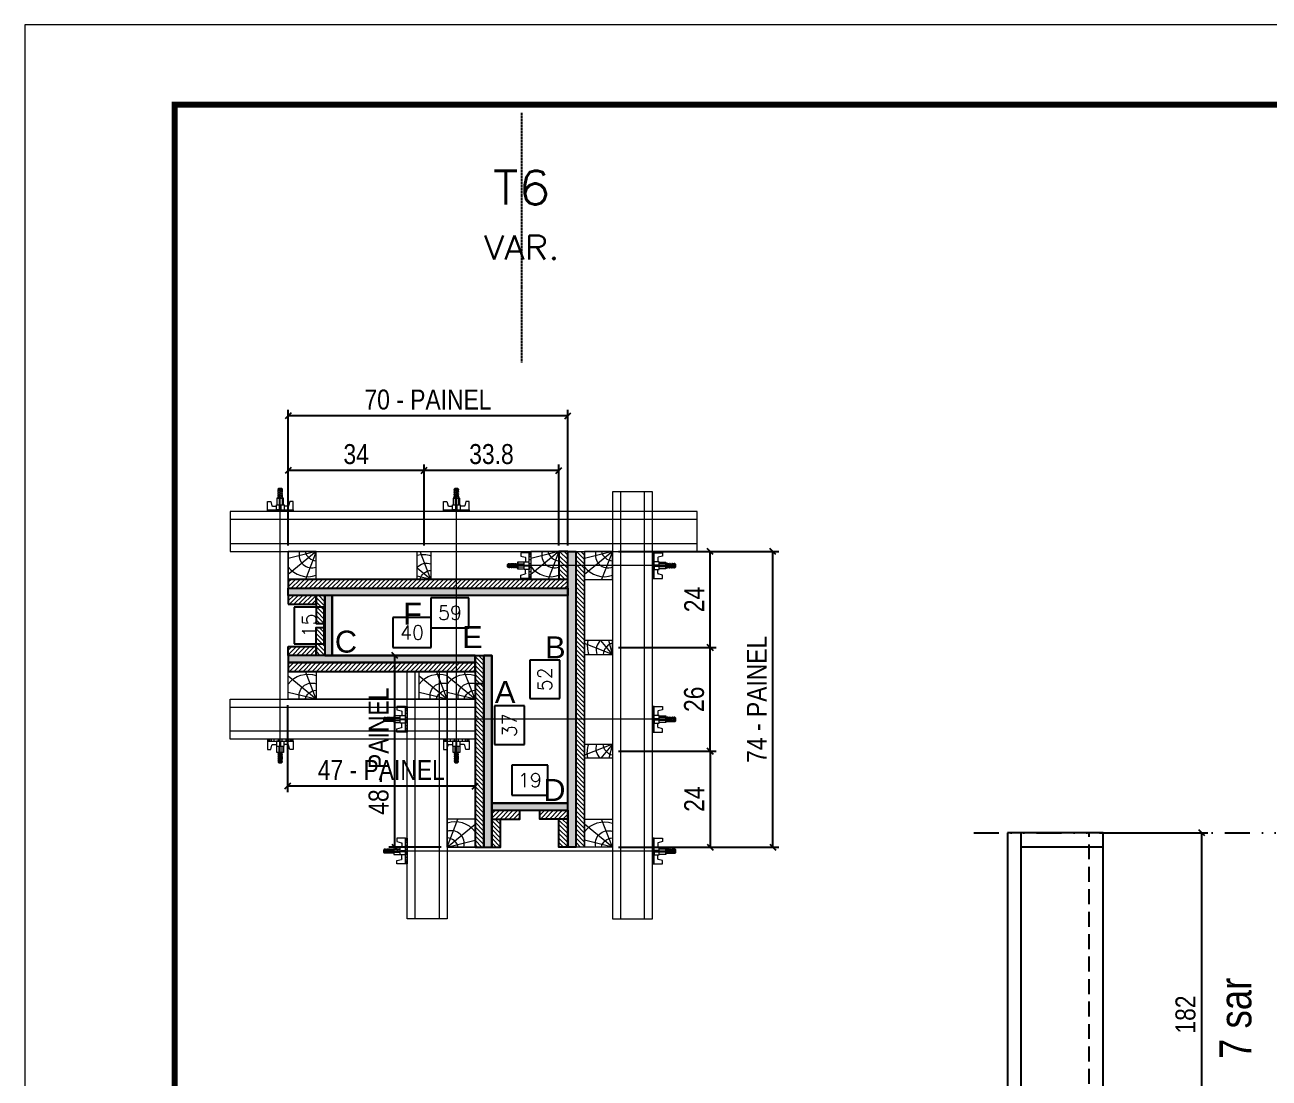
# Model space of a CAD drawing. Extents: x 14400 to 27878, y -21631 to 6985.
# Drawn here: x 14413 to 15037, y -8474 to -7947 of the extents above; entities that cross this region are included whole.
import ezdxf
from ezdxf.enums import TextEntityAlignment as Align

# ---------------------------------------------------------------- set-up
doc = ezdxf.new("R2010")
doc.units = 0
for name, pattern in [('DASHED', [0.75, 0.5, -0.25]), ('DIVIDE2', [0.625, 0.25, -0.125, 0, -0.125, 0, -0.125]), ('HIDDEN', [0.375, 0.25, -0.125])]:
    doc.linetypes.add(name, pattern=pattern)
for name, color, linetype in [('CHAPA', 1, 'Continuous'), ('COTA', 241, 'Continuous'), ('MEIO_PONT', 93, 'Continuous'), ('NOMENCLATURA', 7, 'Continuous'), ('Nível', 160, 'Continuous'), ('Painéis', 200, 'Continuous'), ('SARR_2.2x7', 40, 'Continuous'), ('SARRAFO', 251, 'Continuous'), ('Sarrafo de Pressão', 42, 'HIDDEN'), ('Texto de Titulo', 7, 'Continuous'), ('Texto Qtd Sarr', 242, 'Continuous'), ('TEXTO_GERAL', 7, 'Continuous')]:
    doc.layers.add(name, color=color, linetype=linetype)
for name, color, linetype, lineweight in [('Folhas', 255, 'Continuous', 9), ('Hachura', 251, 'Continuous', 9), ('Madeira', 126, 'Continuous', 18), ('Perfil Metálico', 224, 'Continuous', 18), ('SARRAFO DE PRESSAO', 251, 'DASHED', 9), ('Texto Seção', 7, 'Continuous', 15)]:
    doc.layers.add(name, color=color, linetype=linetype, lineweight=lineweight)
doc.styles.add('ARIAL', font='arial.ttf')
doc.styles.add('ARIAL_NARROW', font='ARIALN.TTF', dxfattribs={"height": 0.2})
doc.styles.add('COTA TECNICA', font='techl___.ttf', dxfattribs={"height": 10})
doc.styles.add('COTA TECNICA 2X', font='techl___.ttf', dxfattribs={"height": 10})
doc.styles.add('ROMANS', font='romans.shx')
doc.dimstyles.new('PAINEL', dxfattribs={"dimtxt": 10, "dimasz": 3, "dimexe": 3, "dimexo": 3, "dimgap": 3, "dimtad": 1, "dimdec": 1, "dimzin": 12, "dimdsep": 46, "dimtxsty": 'COTA TECNICA', "dimblk1": 'OBLIQUE', "dimblk2": 'OBLIQUE', "dimsah": 1, "dimcen": 0.9, "dimclrd": 4, "dimclre": 4, "dimclrt": 240, "dimadec": 1, "dimazin": 3, "dimtfac": 1, "dimtdec": 1, "dimtmove": 0, "dimatfit": 3, "dimfxl": 1, "dimtolj": 1, "dimtzin": 12, "dimarcsym": 0})
doc.dimstyles.new('SECAO PILAR', dxfattribs={"dimtxt": 10, "dimasz": 3, "dimexe": 3, "dimexo": 3, "dimgap": 3, "dimtad": 1, "dimdec": 1, "dimlfac": 0.5, "dimzin": 12, "dimdsep": 46, "dimtxsty": 'COTA TECNICA 2X', "dimblk1": 'OBLIQUE', "dimblk2": 'OBLIQUE', "dimsah": 1, "dimcen": 0.9, "dimclrd": 256, "dimclre": 256, "dimclrt": 256, "dimadec": 1, "dimazin": 3, "dimtfac": 1, "dimtdec": 1, "dimtmove": 0, "dimatfit": 3, "dimfxl": 1, "dimtolj": 1, "dimtzin": 12, "dimarcsym": 0})
doc.dimstyles.new('SECÇÃO 2', dxfattribs={"dimtxt": 7, "dimasz": 6, "dimexe": 0.18, "dimexo": 2, "dimgap": -4, "dimtad": 3, "dimdec": 1, "dimlfac": 0.5, "dimzin": 12, "dimdsep": 46, "dimtxsty": 'ROMANS', "dimblk": 'ARCHTICK', "dimcen": 0.09, "dimse1": 1, "dimse2": 1, "dimsd1": 1, "dimsd2": 1, "dimclrd": 180, "dimclre": 5, "dimclrt": 1, "dimadec": 0, "dimazin": 3, "dimtfac": 1, "dimtdec": 1, "dimtofl": 0, "dimtmove": 0, "dimatfit": 3, "dimldrblk": 'ARCHTICK', "dimfxl": 1, "dimtolj": 1, "dimtzin": 0, "dimarcsym": 0})
pattern_1 = [(135, (-8269.931, 933.3783), (-1.12253202, -1.12253202), [])]
pattern_2 = [(225, (5168.5253, -31100.3817), (1.12253202, -1.12253202), [])]
pattern_3 = [(45, (23885.429, 14572.8346), (-1.12253202, 1.12253202), [])]
pattern_4 = [(315, (37646.8853, -17464.5254), (1.12253202, 1.12253202), [])]
pattern_5 = [(135, (-8261.531, 913.3783), (-1.12253202, -1.12253202), [])]

# ---------------------------------------------------------------- blocks, each defined once
blk = doc.blocks.new('9999999999')
at = {"layer": 'Folhas'}
blk.add_lwpolyline([(98138.98, 34190.21), (99623.98, 34190.21), (99623.98, 35240.21), (98138.98, 35240.21)], close=True, dxfattribs=at)
at = {"layer": 'Folhas', "color": 30, "const_width": 3}
blk.add_lwpolyline([(98213.98, 34230.21), (99583.98, 34230.21), (99583.98, 35200.21), (98213.98, 35200.21)], close=True, dxfattribs=at)
blk = doc.blocks.new('titulo1')
at = {"layer": 'Defpoints', "color": 252, "linetype": 'HIDDEN', "ltscale": 2}
blk.add_line((0, 0), (0, 125), dxfattribs=at)
at = {"layer": 'Defpoints', "style": 'ROMANS', "oblique": 15}
blk.add_attdef('FOLHA', text='', height=10, dxfattribs=at).set_placement((0, 15.58), align=Align.MIDDLE_CENTER)
at = {"layer": 'Texto Qtd Sarr', "color": 3, "style": 'ROMANS', "oblique": 15}
for tag, height, p in [('TITULO', 17, (0, 71.45)), ('SEÇÃO', 12, (0, 41.55))]:
    blk.add_attdef(tag, text='', height=height, dxfattribs=at).set_placement(p, align=Align.MIDDLE_CENTER)
blk = doc.blocks.new('_Oblique')
at = {"color": 0, "linetype": 'ByBlock', "lineweight": -2}
blk.add_line((-0.5, -0.5), (0.5, 0.5), dxfattribs=at)
blk = doc.blocks.new('*D2513')
at = {"layer": 'COTA', "color": 4, "lineweight": -2, "transparency": 16777216}
for p, q in [((14956.65, -8351.47), (15006.01, -8351.47)), ((15003.01, -8533.47), (15003.01, -8351.47)), ((14956.65, -8533.47), (15006.01, -8533.47))]:
    blk.add_line(p, q, dxfattribs=at)
at = {"layer": 'Defpoints', "color": 0, "transparency": 16777216}
for p in [(14953.65, -8351.47), (15003.01, -8351.47), (14953.65, -8533.47)]:
    blk.add_point(p, dxfattribs=at)
at = {"layer": 'COTA', "color": 4, "lineweight": -2, "transparency": 16777216, "xscale": 3, "yscale": 3, "zscale": 3}
for p, rotation in [((15003.01, -8351.47), 90), ((15003.01, -8533.47), 270)]:
    blk.add_blockref('_Oblique', p, dxfattribs=dict(at, rotation=rotation))
at = {"layer": 'COTA', "color": 240, "transparency": 16777216, "insert": (14994.92, -8442.47), "char_height": 10, "attachment_point": 5, "rotation": 90, "style": 'COTA TECNICA'}
blk.add_mtext('\\A1;182', dxfattribs=at)
blk = doc.blocks.new('PONTALETE')
at = {"layer": 'Madeira'}
for q in [(2.71, 7), (7, 5.76), (7, 1.74)]:
    blk.add_line((0, 0), q, dxfattribs=at)
blk.add_lwpolyline([(0, 0), (7, 0), (7, 7), (0, 7)], close=True, dxfattribs=at)
for centre, radius, start, end in [((2.04, 0.06), 6.23, 37.2818, 109.0913), ((1.09, 0.9), 3.19, 343.603, 109.9847), ((-0.21, -0.78), 3.09, 14.6322, 86.0383)]:
    blk.add_arc(centre, radius, start, end, dxfattribs=at)
blk = doc.blocks.new('*D3034')
at = {"layer": 'COTA', "color": 180, "lineweight": -2, "transparency": 16777216}
for p, q in [((14681.41, -8264.91), (14666.41, -8264.91)), ((14666.41, -8264.91), (14666.41, -8284.24)), ((14681.41, -8284.24), (14681.41, -8264.91)), ((14666.41, -8284.24), (14681.41, -8284.24))]:
    blk.add_line(p, q, dxfattribs=at)
at = {"layer": 'Defpoints', "color": 0, "transparency": 16777216}
for p in [(14685.41, -8232.57), (14685.41, -8232.57), (14685.41, -8336.57)]:
    blk.add_point(p, dxfattribs=at)
at = {"layer": 'COTA', "color": 1, "transparency": 16777216, "insert": (14673.91, -8274.57), "char_height": 7, "attachment_point": 5, "rotation": 90, "style": 'ROMANS'}
blk.add_mtext('\\A1;52', dxfattribs=at)
blk = doc.blocks.new('_ArchTick')
at = {"color": 0, "linetype": 'ByBlock', "const_width": 0.15}
blk.add_lwpolyline([(-0.5, -0.5), (0.5, 0.5)], dxfattribs=at)
blk = doc.blocks.new('*D3035')
at = {"layer": 'COTA', "color": 180, "lineweight": -2, "transparency": 16777216}
for p, q in [((14635.91, -8233.7), (14616.91, -8233.7)), ((14616.91, -8233.7), (14616.91, -8248.7)), ((14635.91, -8248.7), (14635.91, -8233.7)), ((14616.91, -8248.7), (14635.91, -8248.7))]:
    blk.add_line(p, q, dxfattribs=at)
at = {"layer": 'Defpoints', "color": 0, "transparency": 16777216}
for p in [(14567.41, -8232.57), (14685.41, -8232.57), (14567.41, -8252.7)]:
    blk.add_point(p, dxfattribs=at)
at = {"layer": 'COTA', "color": 1, "transparency": 16777216, "insert": (14626.41, -8241.2), "char_height": 7, "attachment_point": 5, "style": 'ROMANS'}
blk.add_mtext('\\A1;59', dxfattribs=at)
blk = doc.blocks.new('*D3036')
at = {"layer": 'COTA', "color": 180, "lineweight": -2, "transparency": 16777216}
for p, q in [((14617.08, -8243.57), (14597.74, -8243.57)), ((14597.74, -8243.57), (14597.74, -8258.57)), ((14617.08, -8258.57), (14617.08, -8243.57)), ((14597.74, -8258.57), (14617.08, -8258.57))]:
    blk.add_line(p, q, dxfattribs=at)
at = {"layer": 'Defpoints', "color": 0, "transparency": 16777216}
for p in [(14567.41, -8262.57), (14567.41, -8262.57), (14647.41, -8262.57)]:
    blk.add_point(p, dxfattribs=at)
at = {"layer": 'COTA', "color": 1, "transparency": 16777216, "insert": (14607.41, -8251.07), "char_height": 7, "attachment_point": 5, "style": 'ROMANS'}
blk.add_mtext('\\A1;40', dxfattribs=at)
blk = doc.blocks.new('*D3037')
at = {"layer": 'COTA', "color": 180, "lineweight": -2, "transparency": 16777216}
for p, q in [((14563.41, -8238.41), (14548.41, -8238.41)), ((14548.41, -8238.41), (14548.41, -8256.74)), ((14563.41, -8256.74), (14563.41, -8238.41)), ((14548.41, -8256.74), (14563.41, -8256.74))]:
    blk.add_line(p, q, dxfattribs=at)
at = {"layer": 'Defpoints', "color": 0, "transparency": 16777216}
for p in [(14567.41, -8232.57), (14567.41, -8262.57), (14567.41, -8262.57)]:
    blk.add_point(p, dxfattribs=at)
at = {"layer": 'COTA', "color": 1, "transparency": 16777216, "insert": (14555.91, -8247.57), "char_height": 7, "attachment_point": 5, "rotation": 90, "style": 'ROMANS'}
blk.add_mtext('\\A1;15', dxfattribs=at)
blk = doc.blocks.new('*D3038')
at = {"layer": 'COTA', "color": 180, "lineweight": -2, "transparency": 16777216}
for p, q in [((14675.41, -8317.57), (14657.41, -8317.57)), ((14657.41, -8317.57), (14657.41, -8332.57)), ((14675.41, -8332.57), (14675.41, -8317.57)), ((14657.41, -8332.57), (14675.41, -8332.57))]:
    blk.add_line(p, q, dxfattribs=at)
at = {"layer": 'Defpoints', "color": 0, "transparency": 16777216}
for p in [(14647.41, -8336.57), (14685.41, -8336.57), (14685.41, -8336.57)]:
    blk.add_point(p, dxfattribs=at)
at = {"layer": 'COTA', "color": 1, "transparency": 16777216, "insert": (14666.41, -8325.07), "char_height": 7, "attachment_point": 5, "style": 'ROMANS'}
blk.add_mtext('\\A1;19', dxfattribs=at)
blk = doc.blocks.new('C')
at = {"layer": 'Hachura', "color": 0}
for p, q in [((0, 3.22), (0, -3.22)), ((0.45, 3.22), (0, 3.22)), ((0.46, 3.16), (0, 3.16)), ((0.45, -3.23), (0.45, 3.22)), ((0.45, 3.22), (2.58, 3.22)), ((2.58, 3.22), (2.58, 2.39)), ((0.46, 3.05), (0, 3.05)), ((0.46, 2.88), (0, 2.88)), ((0, 2.75), (0, -1.16)), ((0.46, 2.65), (0, 2.65)), ((0.46, 2.23), (0, 2.23)), ((0.46, 1.51), (0, 1.51)), ((0.39, 0.49), (0.17, 0.49)), ((1.74, 0.97), (0.45, 0.97)), ((1.45, 0.1), (0.45, 0.1)), ((1.35, 1.94), (1.35, 0.96)), ((2.58, 2.39), (1.47, 2.09)), ((1.74, -0.97), (1.74, 0.97)), ((1.74, 0.97), (1.74, 0.84)), ((1.74, 0.97), (1.74, 0.84)), ((1.74, 0.84), (3.35, 0.84)), ((3.35, 0.45), (1.74, 0.45)), ((3.32, 0.84), (3.32, -0.84)), ((3.35, 0.84), (3.35, -0.84)), ((3.68, 0.45), (3.35, 0.45)), ((3.84, -0.52), (3.35, 0.45)), ((3.35, 0.06), (3.67, -0.57)), ((3.68, 0.45), (4.16, -0.52)), ((3.72, 0.5), (4.25, -0.57)), ((4.37, -0.55), (3.83, 0.53)), ((4.15, 0.45), (3.93, 0.45)), ((4.42, -0.52), (3.93, 0.45)), ((4.15, 0.45), (4.26, 0.45)), ((4.26, 0.45), (4.74, -0.52)), ((4.3, 0.5), (4.83, -0.57)), ((4.95, -0.55), (4.41, 0.53)), ((4.51, 0.45), (4.84, 0.45)), ((5, -0.52), (4.51, 0.45)), ((4.84, 0.45), (5.32, -0.52)), ((4.88, 0.5), (5.41, -0.57)), ((5.53, -0.55), (4.99, 0.53)), ((5.58, -0.52), (5.09, 0.45)), ((5.42, 0.45), (5.09, 0.45)), ((5.58, -0.52), (5.09, 0.45)), ((5.42, 0.45), (5.74, -0.19)), ((5.46, 0.5), (5.74, -0.07)), ((5.74, 0.19), (5.57, 0.53)), ((5.74, 0.32), (5.68, 0.45)), ((5.68, 0.45), (5.74, 0.45)), ((5.74, 0.45), (5.9, 0.29)), ((5.74, 0.45), (5.74, -0.52)), ((5.9, -0.36), (5.9, 0.29)), ((0.45, 0), (0, 0)), ((0.46, -1.52), (0, -1.52)), ((0.46, -2.23), (0, -2.23)), ((0.46, -2.65), (0, -2.65)), ((0.46, -2.88), (0, -2.88)), ((0.46, -3.05), (0, -3.05)), ((0.08, -0.48), (0.29, -0.48)), ((0.29, -0.48), (0.4, -0.48)), ((0.45, 0), (0.45, -0.97)), ((0.45, -0.16), (1.45, -0.16)), ((0.45, -0.65), (0.45, -0.32)), ((0.45, -3.23), (0.45, -0.65)), ((0.45, -0.97), (1.74, -0.97)), ((1.35, -1.94), (1.35, -0.97)), ((2.58, -2.39), (1.47, -2.1)), ((3.35, -0.32), (1.74, -0.32)), ((3.35, -0.84), (1.74, -0.84)), ((2.58, -3.23), (2.58, -2.39)), ((3.35, -0.07), (3.58, -0.52)), ((3.35, -0.52), (3.58, -0.52)), ((3.84, -0.52), (4.16, -0.52)), ((4.42, -0.52), (4.74, -0.52)), ((4.63, -0.52), (4.74, -0.52)), ((5, -0.52), (5.32, -0.52)), ((5.58, -0.52), (5.74, -0.52)), ((5.74, -0.52), (5.9, -0.36)), ((5.74, -0.52), (5.74, -0.52)), ((0.46, -3.16), (0, -3.16)), ((0, -3.22), (2.57, -3.22))]:
    blk.add_line(p, q, dxfattribs=at)
for centre, radius, start, end in [((1.52, 1.94), 0.161, 104.7436, 180), ((1.44, -0.03), 0.129, 272.695, 87.305), ((3.81, 0.39), 0.143, 25.5688, 154.4312), ((4.39, 0.39), 0.143, 25.5688, 154.4312), ((4.97, 0.39), 0.143, 25.5688, 154.4312), ((5.55, 0.39), 0.143, 25.5688, 154.4312), ((0.17, -0.37), 0.174, 221.744, 317.8592), ((1.52, -1.94), 0.161, 180, 255.2564), ((3.71, -0.4), 0.174, 222.1408, 318.256), ((4.29, -0.4), 0.174, 222.1408, 318.256), ((4.87, -0.4), 0.174, 222.1408, 318.256), ((5.45, -0.4), 0.174, 222.1408, 318.256), ((5.61, -0.4), 0.174, 317.8592, 318.256)]:
    blk.add_arc(centre, radius, start, end, dxfattribs=at)
blk = doc.blocks.new('*D3039')
at = {"layer": 'COTA', "lineweight": -2, "transparency": 16777216}
for p, q in [((14710.81, -8210.57), (14791.21, -8210.57)), ((14788.21, -8358.57), (14788.21, -8210.57)), ((14710.81, -8358.57), (14791.21, -8358.57))]:
    blk.add_line(p, q, dxfattribs=at)
at = {"layer": 'Defpoints', "color": 0, "transparency": 16777216}
for p in [(14707.81, -8210.57), (14788.21, -8210.57), (14707.81, -8358.57)]:
    blk.add_point(p, dxfattribs=at)
at = {"layer": 'COTA', "lineweight": -2, "transparency": 16777216, "xscale": 3, "yscale": 3, "zscale": 3}
for p, rotation in [((14788.21, -8210.57), 90), ((14788.21, -8358.57), 270)]:
    blk.add_blockref('_Oblique', p, dxfattribs=dict(at, rotation=rotation))
at = {"layer": 'COTA', "transparency": 16777216, "insert": (14780.14, -8284.57), "char_height": 10, "attachment_point": 5, "rotation": 90, "style": 'COTA TECNICA 2X'}
blk.add_mtext('\\A1;74 - PAINEL', dxfattribs=at)
blk = doc.blocks.new('*D3040')
at = {"layer": 'COTA', "lineweight": -2, "transparency": 16777216}
for p, q in [((14545.41, -8207.57), (14545.41, -8139.59)), ((14685.41, -8207.57), (14685.41, -8139.59)), ((14685.41, -8142.59), (14545.41, -8142.59))]:
    blk.add_line(p, q, dxfattribs=at)
at = {"layer": 'Defpoints', "color": 0, "transparency": 16777216}
for p in [(14545.41, -8142.59), (14545.41, -8210.57), (14685.41, -8210.57)]:
    blk.add_point(p, dxfattribs=at)
at = {"layer": 'COTA', "lineweight": -2, "transparency": 16777216, "xscale": 3, "yscale": 3, "zscale": 3, "rotation": 180}
blk.add_blockref('_Oblique', (14545.41, -8142.59), dxfattribs=at)
at = {"layer": 'COTA', "lineweight": -2, "transparency": 16777216, "xscale": 3, "yscale": 3, "zscale": 3}
blk.add_blockref('_Oblique', (14685.41, -8142.59), dxfattribs=at)
at = {"layer": 'COTA', "transparency": 16777216, "insert": (14615.41, -8134.49), "char_height": 10, "attachment_point": 5, "style": 'COTA TECNICA 2X'}
blk.add_mtext('\\A1;70 - PAINEL', dxfattribs=at)
blk = doc.blocks.new('*D3041')
at = {"layer": 'COTA', "lineweight": -2, "transparency": 16777216}
for p, q in [((14604.41, -8262.57), (14595.79, -8262.57)), ((14598.79, -8358.57), (14598.79, -8262.57)), ((14622.01, -8358.57), (14595.79, -8358.57))]:
    blk.add_line(p, q, dxfattribs=at)
at = {"layer": 'Defpoints', "color": 0, "transparency": 16777216}
for p in [(14598.79, -8262.57), (14607.41, -8262.57), (14625.01, -8358.57)]:
    blk.add_point(p, dxfattribs=at)
at = {"layer": 'COTA', "lineweight": -2, "transparency": 16777216, "xscale": 3, "yscale": 3, "zscale": 3}
for p, rotation in [((14598.79, -8262.57), 90), ((14598.79, -8358.57), 270)]:
    blk.add_blockref('_Oblique', p, dxfattribs=dict(at, rotation=rotation))
at = {"layer": 'COTA', "transparency": 16777216, "insert": (14590.7, -8310.57), "char_height": 10, "attachment_point": 5, "rotation": 90, "style": 'COTA TECNICA 2X'}
blk.add_mtext('\\A1;48 - PAINEL', dxfattribs=at)
blk = doc.blocks.new('*D3042')
at = {"layer": 'COTA', "lineweight": -2, "transparency": 16777216}
for p, q in [((14545.01, -8287.57), (14545.01, -8331.03)), ((14639.01, -8307.57), (14639.01, -8331.03)), ((14639.01, -8328.03), (14545.01, -8328.03))]:
    blk.add_line(p, q, dxfattribs=at)
at = {"layer": 'Defpoints', "color": 0, "transparency": 16777216}
for p in [(14545.01, -8284.57), (14639.01, -8304.57), (14545.01, -8328.03)]:
    blk.add_point(p, dxfattribs=at)
at = {"layer": 'COTA', "lineweight": -2, "transparency": 16777216, "xscale": 3, "yscale": 3, "zscale": 3, "rotation": 180}
blk.add_blockref('_Oblique', (14545.01, -8328.03), dxfattribs=at)
at = {"layer": 'COTA', "lineweight": -2, "transparency": 16777216, "xscale": 3, "yscale": 3, "zscale": 3}
blk.add_blockref('_Oblique', (14639.01, -8328.03), dxfattribs=at)
at = {"layer": 'COTA', "transparency": 16777216, "insert": (14592.01, -8319.96), "char_height": 10, "attachment_point": 5, "style": 'COTA TECNICA 2X'}
blk.add_mtext('\\A1;47 - PAINEL', dxfattribs=at)
blk = doc.blocks.new('MEIO PONTALETE')
at = {"layer": 'Madeira'}
for q in [(2.71, 7), (3.5, 2.88), (3.5, 0.87)]:
    blk.add_line((0, 0), q, dxfattribs=at)
blk.add_lwpolyline([(0, 0), (3.5, 0), (3.5, 7), (0, 7)], close=True, dxfattribs=at)
for centre, radius, start, end in [((2.04, 0.06), 6.23, 76.4499, 109.0913), ((1.09, 0.9), 3.19, 40.9063, 109.9847), ((-0.21, -0.78), 3.09, 14.6322, 86.0383)]:
    blk.add_arc(centre, radius, start, end, dxfattribs=at)
blk = doc.blocks.new('*D3043')
at = {"layer": 'COTA', "lineweight": -2, "transparency": 16777216}
for p, q in [((14730.81, -8210.57), (14759.84, -8210.57)), ((14756.84, -8258.57), (14756.84, -8210.57)), ((14710.81, -8258.57), (14759.84, -8258.57))]:
    blk.add_line(p, q, dxfattribs=at)
at = {"layer": 'Defpoints', "color": 0, "transparency": 16777216}
for p in [(14727.81, -8210.57), (14756.84, -8210.57), (14707.81, -8258.57)]:
    blk.add_point(p, dxfattribs=at)
at = {"layer": 'COTA', "lineweight": -2, "transparency": 16777216, "xscale": 3, "yscale": 3, "zscale": 3}
for p, rotation in [((14756.84, -8210.57), 90), ((14756.84, -8258.57), 270)]:
    blk.add_blockref('_Oblique', p, dxfattribs=dict(at, rotation=rotation))
at = {"layer": 'COTA', "transparency": 16777216, "insert": (14748.77, -8234.57), "char_height": 10, "attachment_point": 5, "rotation": 90, "style": 'COTA TECNICA 2X'}
blk.add_mtext('\\A1;24', dxfattribs=at)
blk = doc.blocks.new('*D3044')
at = {"layer": 'COTA', "lineweight": -2, "transparency": 16777216}
for p, q in [((14613.41, -8207.57), (14613.41, -8167.03)), ((14681.01, -8170.03), (14613.41, -8170.03)), ((14681.01, -8207.57), (14681.01, -8167.03))]:
    blk.add_line(p, q, dxfattribs=at)
at = {"layer": 'Defpoints', "color": 0, "transparency": 16777216}
for p in [(14613.41, -8170.03), (14613.41, -8210.57), (14681.01, -8210.57)]:
    blk.add_point(p, dxfattribs=at)
at = {"layer": 'COTA', "lineweight": -2, "transparency": 16777216, "xscale": 3, "yscale": 3, "zscale": 3, "rotation": 180}
blk.add_blockref('_Oblique', (14613.41, -8170.03), dxfattribs=at)
at = {"layer": 'COTA', "lineweight": -2, "transparency": 16777216, "xscale": 3, "yscale": 3, "zscale": 3}
blk.add_blockref('_Oblique', (14681.01, -8170.03), dxfattribs=at)
at = {"layer": 'COTA', "transparency": 16777216, "insert": (14647.21, -8161.79), "char_height": 10, "attachment_point": 5, "style": 'COTA TECNICA 2X'}
blk.add_mtext('\\A1;33.8', dxfattribs=at)
blk = doc.blocks.new('*D3045')
at = {"layer": 'COTA', "lineweight": -2, "transparency": 16777216}
for p, q in [((14545.41, -8207.57), (14545.41, -8167.03)), ((14613.41, -8170.03), (14545.41, -8170.03)), ((14613.41, -8207.57), (14613.41, -8167.03))]:
    blk.add_line(p, q, dxfattribs=at)
at = {"layer": 'Defpoints', "color": 0, "transparency": 16777216}
for p in [(14545.41, -8170.03), (14545.41, -8210.57), (14613.41, -8210.57)]:
    blk.add_point(p, dxfattribs=at)
at = {"layer": 'COTA', "lineweight": -2, "transparency": 16777216, "xscale": 3, "yscale": 3, "zscale": 3, "rotation": 180}
blk.add_blockref('_Oblique', (14545.41, -8170.03), dxfattribs=at)
at = {"layer": 'COTA', "lineweight": -2, "transparency": 16777216, "xscale": 3, "yscale": 3, "zscale": 3}
blk.add_blockref('_Oblique', (14613.41, -8170.03), dxfattribs=at)
at = {"layer": 'COTA', "transparency": 16777216, "insert": (14579.41, -8161.81), "char_height": 10, "attachment_point": 5, "style": 'COTA TECNICA 2X'}
blk.add_mtext('\\A1;34', dxfattribs=at)
blk = doc.blocks.new('*D3046')
at = {"layer": 'COTA', "color": 180, "lineweight": -2, "transparency": 16777216}
for p, q in [((14663.72, -8287.91), (14648.72, -8287.91)), ((14648.72, -8287.91), (14648.72, -8307.24)), ((14663.72, -8307.24), (14663.72, -8287.91)), ((14648.72, -8307.24), (14663.72, -8307.24))]:
    blk.add_line(p, q, dxfattribs=at)
at = {"layer": 'Defpoints', "color": 0, "transparency": 16777216}
for p in [(14647.41, -8262.57), (14667.72, -8262.57), (14647.41, -8336.57)]:
    blk.add_point(p, dxfattribs=at)
at = {"layer": 'COTA', "color": 1, "transparency": 16777216, "insert": (14656.22, -8297.57), "char_height": 7, "attachment_point": 5, "rotation": 90, "style": 'ROMANS'}
blk.add_mtext('\\A1;37', dxfattribs=at)
blk = doc.blocks.new('*D3047')
at = {"layer": 'COTA', "lineweight": -2, "transparency": 16777216}
for p, q in [((14710.81, -8310.57), (14759.84, -8310.57)), ((14756.84, -8310.57), (14756.84, -8358.57)), ((14730.81, -8358.57), (14759.84, -8358.57))]:
    blk.add_line(p, q, dxfattribs=at)
at = {"layer": 'Defpoints', "color": 0, "transparency": 16777216}
for p in [(14707.81, -8310.57), (14727.81, -8358.57), (14756.84, -8358.57)]:
    blk.add_point(p, dxfattribs=at)
at = {"layer": 'COTA', "lineweight": -2, "transparency": 16777216, "xscale": 3, "yscale": 3, "zscale": 3}
for p, rotation in [((14756.84, -8310.57), 90), ((14756.84, -8358.57), 270)]:
    blk.add_blockref('_Oblique', p, dxfattribs=dict(at, rotation=rotation))
at = {"layer": 'COTA', "transparency": 16777216, "insert": (14748.77, -8334.57), "char_height": 10, "attachment_point": 5, "rotation": 90, "style": 'COTA TECNICA 2X'}
blk.add_mtext('\\A1;24', dxfattribs=at)
blk = doc.blocks.new('*D3048')
at = {"layer": 'COTA', "lineweight": -2, "transparency": 16777216}
for p, q in [((14711.83, -8258.57), (14759.84, -8258.57)), ((14756.84, -8310.57), (14756.84, -8258.57)), ((14711.83, -8310.57), (14759.84, -8310.57))]:
    blk.add_line(p, q, dxfattribs=at)
at = {"layer": 'Defpoints', "color": 0, "transparency": 16777216}
for p in [(14708.83, -8258.57), (14756.84, -8258.57), (14708.83, -8310.57)]:
    blk.add_point(p, dxfattribs=at)
at = {"layer": 'COTA', "lineweight": -2, "transparency": 16777216, "xscale": 3, "yscale": 3, "zscale": 3}
for p, rotation in [((14756.84, -8258.57), 90), ((14756.84, -8310.57), 270)]:
    blk.add_blockref('_Oblique', p, dxfattribs=dict(at, rotation=rotation))
at = {"layer": 'COTA', "transparency": 16777216, "insert": (14748.74, -8284.57), "char_height": 10, "attachment_point": 5, "rotation": 90, "style": 'COTA TECNICA 2X'}
blk.add_mtext('\\A1;26', dxfattribs=at)

msp = doc.modelspace()

# ---------------------------------------------------------------- hatches: boundary and pattern name
at = {"layer": 'Hachura'}
h = msp.add_hatch(dxfattribs=at)
h.set_pattern_fill('ANSI31', color=256, scale=0.5, angle=90, style=0)
h.set_pattern_definition([(135, (-8269.931, 913.3783), (-1.12253202, -1.12253202), [])])
h.paths.add_polyline_path([(14685.409, -8224.574), (14681.009, -8224.574), (14681.009, -8210.574), (14685.409, -8210.574)])
h = msp.add_hatch(color=256, dxfattribs=at)
h.dxf.hatch_style = 1
h.paths.add_polyline_path([(14685.409, -8210.574), (14689.409, -8210.574), (14689.409, -8358.574), (14685.409, -8358.574)])
h = msp.add_hatch(dxfattribs=at)
h.set_pattern_fill('ANSI31', color=256, scale=0.5, angle=90, style=0)
h.set_pattern_definition(pattern_5)
h.paths.add_polyline_path([(14693.809, -8358.574), (14689.409, -8358.574), (14689.409, -8210.574), (14693.809, -8210.574)])
h = msp.add_hatch(dxfattribs=at)
h.set_pattern_fill('ANSI31', color=256, scale=0.5, angle=180, style=0)
h.set_pattern_definition([(225, (5168.5253, -31120.3817), (1.12253202, -1.12253202), [])])
h.paths.add_polyline_path([(14545.409, -8228.974), (14545.409, -8224.574), (14685.409, -8224.574), (14685.409, -8228.974)])
h = msp.add_hatch(color=256, dxfattribs=at)
h.dxf.hatch_style = 1
h.paths.add_polyline_path([(14685.409, -8228.974), (14685.409, -8232.574), (14545.409, -8232.574), (14545.409, -8228.974)])
h = msp.add_hatch(dxfattribs=at)
h.set_pattern_fill('ANSI31', color=256, scale=0.5, style=0)
h.set_pattern_definition(pattern_3)
h.paths.add_polyline_path([(14559.409, -8232.574), (14559.409, -8236.974), (14545.409, -8236.974), (14545.409, -8232.574)])
h = msp.add_hatch(dxfattribs=at)
h.set_pattern_fill('ANSI31', color=256, scale=0.5, angle=-90, style=0)
h.set_pattern_definition(pattern_4)
h.paths.add_polyline_path([(14559.409, -8232.574), (14563.809, -8232.574), (14563.809, -8246.574), (14559.409, -8246.574)])
h = msp.add_hatch(color=256, dxfattribs=at)
h.dxf.hatch_style = 1
h.paths.add_polyline_path([(14563.809, -8262.574), (14567.409, -8262.574), (14567.409, -8232.574), (14563.809, -8232.574)])
h = msp.add_hatch(color=256, dxfattribs=at)
h.dxf.hatch_style = 1
h.paths.add_polyline_path([(14563.809, -8262.574), (14567.409, -8262.574), (14567.409, -8232.574), (14563.809, -8232.574)])
h = msp.add_hatch(dxfattribs=at)
h.set_pattern_fill('ANSI31', color=256, scale=0.5, angle=-90, style=0)
h.set_pattern_definition(pattern_4)
h.paths.add_polyline_path([(14559.409, -8262.574), (14563.809, -8262.574), (14563.809, -8248.574), (14559.409, -8248.574)])
h = msp.add_hatch(dxfattribs=at)
h.set_pattern_fill('ANSI31', color=256, scale=0.5, style=0)
h.set_pattern_definition(pattern_3)
h.paths.add_polyline_path([(14559.409, -8262.574), (14559.409, -8258.174), (14545.409, -8258.174), (14545.409, -8262.574)])
h = msp.add_hatch(color=256, dxfattribs=at)
h.dxf.hatch_style = 1
h.paths.add_polyline_path([(14639.009, -8266.174), (14639.009, -8262.574), (14545.409, -8262.574), (14545.409, -8266.174)])
h = msp.add_hatch(dxfattribs=at)
h.set_pattern_fill('ANSI31', color=256, scale=0.5, angle=90, style=0)
h.set_pattern_definition(pattern_5)
h.paths.add_polyline_path([(14643.409, -8358.574), (14639.009, -8358.574), (14639.009, -8262.574), (14643.409, -8262.574)])
h = msp.add_hatch(color=256, dxfattribs=at)
h.dxf.hatch_style = 1
h.paths.add_polyline_path([(14647.409, -8262.574), (14643.409, -8262.574), (14643.409, -8358.574), (14647.409, -8358.574)])
h = msp.add_hatch(dxfattribs=at)
h.set_pattern_fill('ANSI31', color=256, scale=0.5, style=0)
h.set_pattern_definition(pattern_3)
h.paths.add_polyline_path([(14639.009, -8266.174), (14639.009, -8270.574), (14545.409, -8270.574), (14545.409, -8266.174)])
h = msp.add_hatch(color=256, dxfattribs=at)
h.dxf.hatch_style = 1
h.paths.add_polyline_path([(14685.409, -8340.174), (14685.409, -8336.574), (14647.409, -8336.574), (14647.409, -8340.174)])
h = msp.add_hatch(dxfattribs=at)
h.set_pattern_fill('ANSI31', color=256, scale=0.5, angle=180, style=0)
h.set_pattern_definition(pattern_2)
h.paths.add_polyline_path([(14661.409, -8340.174), (14661.409, -8344.574), (14647.409, -8344.574), (14647.409, -8340.174)])
h = msp.add_hatch(dxfattribs=at)
h.set_pattern_fill('ANSI31', color=256, scale=0.5, angle=90, style=0)
h.set_pattern_definition(pattern_1)
h.paths.add_polyline_path([(14647.409, -8344.574), (14651.809, -8344.574), (14651.809, -8358.574), (14647.409, -8358.574)])
h = msp.add_hatch(dxfattribs=at)
h.set_pattern_fill('ANSI31', color=256, scale=0.5, angle=180, style=0)
h.set_pattern_definition(pattern_2)
h.paths.add_polyline_path([(14671.409, -8340.174), (14671.409, -8344.574), (14685.409, -8344.574), (14685.409, -8340.174)])
h = msp.add_hatch(dxfattribs=at)
h.set_pattern_fill('ANSI31', color=256, scale=0.5, angle=90, style=0)
h.set_pattern_definition(pattern_1)
h.paths.add_polyline_path([(14685.409, -8344.574), (14681.009, -8344.574), (14681.009, -8358.574), (14685.409, -8358.574)])

# ---------------------------------------------------------------- linework, layer by layer
at = {"layer": 'CHAPA'}
for points in [[(14685.409, -8210.574), (14689.409, -8210.574), (14689.409, -8358.574), (14685.409, -8358.574)], [(14563.809, -8262.574), (14567.409, -8262.574), (14567.409, -8232.574), (14563.809, -8232.574)], [(14563.809, -8262.574), (14567.409, -8262.574), (14567.409, -8232.574), (14563.809, -8232.574)], [(14647.409, -8262.574), (14643.409, -8262.574), (14643.409, -8358.574), (14647.409, -8358.574)]]:
    msp.add_lwpolyline(points, close=True, dxfattribs=at)
for points in [[(14685.409, -8228.974), (14685.409, -8232.574), (14545.409, -8232.574), (14545.409, -8228.974), (14685.409, -8228.974)], [(14639.009, -8266.174), (14639.009, -8262.574), (14545.409, -8262.574), (14545.409, -8266.174), (14639.009, -8266.174)], [(14685.409, -8340.174), (14685.409, -8336.574), (14647.409, -8336.574), (14647.409, -8340.174), (14685.409, -8340.174)]]:
    msp.add_lwpolyline(points, dxfattribs=at)
at = {"layer": 'Hachura'}
for p, q in [((14541.416, -8315.374), (14541.41, -8178.773)), ((14629.662, -8315.374), (14629.656, -8178.773)), ((14738.609, -8217.573), (14655.209, -8217.577)), ((14738.609, -8294.573), (14593.209, -8294.58)), ((14738.609, -8360.574), (14593.209, -8360.581))]:
    msp.add_line(p, q, dxfattribs=at)
msp.add_lwpolyline([(14693.809, -8210.574), (14693.809, -8358.574), (14689.409, -8358.574), (14689.409, -8210.574)], close=True, dxfattribs=at)
at = {"layer": 'Madeira'}
for points in [[(14545.409, -8224.574), (14545.409, -8210.574), (14681.009, -8210.574), (14681.009, -8224.574)], [(14707.809, -8358.574), (14693.809, -8358.574), (14693.809, -8210.574), (14707.809, -8210.574)], [(14545.409, -8284.574), (14545.409, -8270.574), (14625.009, -8270.574), (14625.009, -8284.574)], [(14639.009, -8358.574), (14625.009, -8358.574), (14625.009, -8270.574), (14639.009, -8270.574)]]:
    msp.add_lwpolyline(points, close=True, dxfattribs=at)
at = {"layer": 'Nível', "color": 4, "linetype": 'DIVIDE2', "ltscale": 50}
msp.add_line((14888.863, -8351.466), (15858.467, -8351.466), dxfattribs=at)
at = {"layer": 'Painéis'}
for p, q in [((14905.646, -8351.466), (14905.646, -8655.466)), ((14953.646, -8351.466), (14905.646, -8351.466)), ((14953.646, -8655.466), (14953.646, -8351.466))]:
    msp.add_line(p, q, dxfattribs=at)
msp.add_lwpolyline([(14567.409, -8262.574), (14647.409, -8262.574), (14647.409, -8336.574), (14685.409, -8336.574), (14685.409, -8232.574), (14567.409, -8232.574), (14567.409, -8262.574)], dxfattribs=at)
at = {"layer": 'Perfil Metálico'}
for points in [[(14727.809, -8180.574), (14707.809, -8180.574), (14707.809, -8394.574), (14727.809, -8394.574)], [(14711.809, -8394.574), (14723.809, -8394.574), (14723.809, -8180.574), (14711.809, -8180.574)], [(14516.264, -8190.574), (14516.264, -8210.574), (14750.264, -8210.574), (14750.264, -8190.574)], [(14750.264, -8206.574), (14750.264, -8194.574), (14516.264, -8194.574), (14516.264, -8206.574)], [(14605.009, -8270.574), (14625.009, -8270.574), (14625.009, -8394.574), (14605.009, -8394.574)], [(14621.009, -8394.574), (14609.009, -8394.574), (14609.009, -8270.574), (14621.009, -8270.574)], [(14516.264, -8304.574), (14516.264, -8284.574), (14639.009, -8284.574), (14639.009, -8304.574)], [(14639.009, -8288.574), (14639.009, -8300.574), (14516.264, -8300.574), (14516.264, -8288.574)]]:
    msp.add_lwpolyline(points, close=True, dxfattribs=at)
at = {"layer": 'SARR_2.2x7'}
for p, q in [((14912.646, -8533.466), (14912.646, -8351.466)), ((14912.646, -8358.466), (14953.646, -8358.466))]:
    msp.add_line(p, q, dxfattribs=at)
at = {"layer": 'SARRAFO'}
msp.add_line((14639.009, -8276.574), (14643.409, -8276.574), dxfattribs=at)
for points in [[(14685.409, -8224.574), (14685.409, -8210.574), (14681.009, -8210.574), (14681.009, -8224.574)], [(14685.409, -8228.974), (14685.409, -8224.574), (14545.409, -8224.574), (14545.409, -8228.974)], [(14639.009, -8262.574), (14639.009, -8358.574), (14643.409, -8358.574), (14643.409, -8262.574)], [(14647.409, -8340.174), (14647.409, -8344.574), (14661.409, -8344.574), (14661.409, -8340.174)], [(14647.409, -8344.574), (14647.409, -8358.574), (14651.809, -8358.574), (14651.809, -8344.574)], [(14685.409, -8340.174), (14685.409, -8344.574), (14671.409, -8344.574), (14671.409, -8340.174)], [(14685.409, -8344.574), (14685.409, -8358.574), (14681.009, -8358.574), (14681.009, -8344.574)]]:
    msp.add_lwpolyline(points, dxfattribs=at)
for points in [[(14545.409, -8236.974), (14559.409, -8236.974), (14559.409, -8232.574), (14545.409, -8232.574)], [(14563.809, -8246.574), (14563.809, -8232.574), (14559.409, -8232.574), (14559.409, -8246.574)], [(14563.809, -8248.574), (14563.809, -8262.574), (14559.409, -8262.574), (14559.409, -8248.574)], [(14545.409, -8258.174), (14559.409, -8258.174), (14559.409, -8262.574), (14545.409, -8262.574)], [(14545.409, -8270.574), (14639.009, -8270.574), (14639.009, -8266.174), (14545.409, -8266.174)]]:
    msp.add_lwpolyline(points, close=True, dxfattribs=at)
at = {"layer": 'Sarrafo de Pressão', "ltscale": 30}
msp.add_line((14946.646, -8533.466), (14946.646, -8351.466), dxfattribs=at)

# ---------------------------------------------------------------- block references
at = {"layer": 'Hachura', "linetype": 'Continuous', "yscale": 2, "zscale": 2, "rotation": 270}
for p, xscale in [((14541.416, -8190.574), -2), ((14629.662, -8190.574), -2), ((14541.416, -8304.574), 2), ((14629.662, -8304.574), 2)]:
    msp.add_blockref('C', p, dxfattribs=dict(at, xscale=xscale))
at = {"layer": 'Hachura', "linetype": 'Continuous', "yscale": 2, "zscale": 2}
for p, xscale in [((14667.009, -8217.574), -2), ((14727.809, -8217.574), 2), ((14605.009, -8294.574), -2), ((14727.809, -8294.574), 2), ((14605.009, -8360.575), -2), ((14727.809, -8360.575), 2)]:
    msp.add_blockref('C', p, dxfattribs=dict(at, xscale=xscale))
at = {"layer": 'MEIO_PONT'}
for name, p, xscale, yscale, zscale, rotation in [('PONTALETE', (14559.409, -8210.574), 2, 2, 2, 180), ('PONTALETE', (14681.009, -8210.574), 2, 2, 2, 180), ('PONTALETE', (14707.809, -8210.574), 2, 2, 2, 180), ('MEIO PONTALETE', (14707.809, -8262.074), 1.999999997962732, 1.999999997962732, 1.999999997962732, 90.00000000000001), ('MEIO PONTALETE', (14707.809, -8307.074), -1.999999997962732, 1.999999997962732, 1.999999997962732, 90)]:
    msp.add_blockref(name, p, dxfattribs=dict(at, xscale=xscale, yscale=yscale, zscale=zscale, rotation=rotation))
for name, p, xscale, yscale, zscale in [('MEIO PONTALETE', (14616.909, -8224.574), -1.999999997962732, 1.999999997962732, 1.999999997962732), ('PONTALETE', (14559.409, -8284.574), -2, 2, 2), ('PONTALETE', (14625.009, -8284.574), -2, 2, 2), ('PONTALETE', (14639.009, -8284.574), -2, 2, 2), ('PONTALETE', (14625.009, -8358.574), 2, 2, 2), ('PONTALETE', (14707.809, -8358.574), -2, 2, 2)]:
    msp.add_blockref(name, p, dxfattribs=dict(at, xscale=xscale, yscale=yscale, zscale=zscale))
at = {"layer": 'SARRAFO DE PRESSAO', "color": 6, "linetype": 'ByBlock'}
msp.add_blockref('9999999999', (-83725.511, -43186.954), dxfattribs=at)
at = {"layer": 'Texto Seção'}
ref = msp.add_blockref('titulo1', (14662.377, -8115.794), dxfattribs=at)
ref.add_attrib('TITULO', 'T6', dxfattribs={"layer": 'Texto de Titulo', "color": 7, "height": 17, "style": 'ROMANS', "width": 1.1}).set_placement((14662.377, -8028.294), align=Align.MIDDLE_CENTER)
ref.add_attrib('SEÇÃO', 'VAR.', dxfattribs={"layer": 'Texto de Titulo', "color": 7, "height": 12, "style": 'ROMANS', "width": 1.1}).set_placement((14662.377, -8058.294), align=Align.MIDDLE_CENTER)

# ---------------------------------------------------------------- texts
at = {"layer": 'NOMENCLATURA', "style": 'ARIAL_NARROW'}
msp.add_text('7 sar', height=16, rotation=90, dxfattribs=at).set_placement((15027.889, -8464.756))
at = {"layer": 'TEXTO_GERAL', "style": 'ARIAL'}
for s, p in [('F', (14607.692, -8241.746)), ('C', (14574.313, -8255.678)), ('E', (14637.646, -8253.407)), ('B', (14679.203, -8258.538)), ('A', (14654.066, -8280.871)), ('D', (14678.731, -8329.998))]:
    msp.add_text(s, height=11, dxfattribs=at).set_placement(p, align=Align.MIDDLE_CENTER)

# ---------------------------------------------------------------- dimensions: what is measured, and where the dimension line sits
at = {"layer": 'COTA'}
for base, p1, p2, angle, picture, middle in [((14545.409, -8142.592), (14685.409, -8210.574), (14545.409, -8210.574), 180, '*D3040', (14615.409, -8134.49)), ((14788.209, -8210.574), (14707.809, -8358.574), (14707.809, -8210.574), 90, '*D3039', (14780.136, -8284.574)), ((14598.791, -8262.574), (14625.009, -8358.574), (14607.409, -8262.574), 90, '*D3041', (14590.695, -8310.574)), ((14545.009, -8328.028), (14639.009, -8304.574), (14545.009, -8284.574), 180, '*D3042', (14592.009, -8319.955))]:
    dim = msp.add_linear_dim(base=base, p1=p1, p2=p2, angle=angle, text='<> - PAINEL', dimstyle='SECAO PILAR', dxfattribs=at)
    dim.commit()
    dim.dimension.update_dxf_attribs({"geometry": picture, "text_midpoint": middle})
for base, p1, p2, angle, dimstyle, picture, middle in [((14545.409, -8170.03), (14613.409, -8210.574), (14545.409, -8210.574), 180, 'SECAO PILAR', '*D3045', (14579.409, -8161.811)), ((14613.409, -8170.03), (14681.009, -8210.574), (14613.409, -8210.574), 180, 'SECAO PILAR', '*D3044', (14647.209, -8161.789)), ((15003.013, -8351.466), (14953.646, -8533.466), (14953.646, -8351.466), 90, 'PAINEL', '*D2513', (14994.918, -8442.466))]:
    dim = msp.add_linear_dim(base=base, p1=p1, p2=p2, angle=angle, dimstyle=dimstyle, dxfattribs=at)
    dim.commit()
    dim.dimension.update_dxf_attribs({"geometry": picture, "text_midpoint": middle})
for base, p1, p2, angle, picture, middle in [((14756.845, -8210.574), (14707.809, -8258.574), (14727.809, -8210.574), 90, '*D3043', (14748.772, -8234.574)), ((14756.845, -8258.574), (14708.826, -8310.574), (14708.826, -8258.574), 90, '*D3048', (14748.743, -8284.574)), ((14756.845, -8358.574), (14707.809, -8310.574), (14727.809, -8358.574), 270, '*D3047', (14748.772, -8334.574))]:
    dim = msp.add_linear_dim(base=base, p1=p1, p2=p2, angle=angle, dimstyle='SECAO PILAR', override={"dimtmove": 1}, dxfattribs=at)
    dim.commit()
    dim.dimension.update_dxf_attribs({"geometry": picture, "text_midpoint": middle})
for base, p1, p2, angle, picture, middle in [((14567.409, -8262.574), (14567.409, -8232.574), (14567.409, -8262.574), 90, '*D3037', (14567.409, -8247.574)), ((14567.409, -8252.7), (14685.409, -8232.574), (14567.409, -8232.574), 180, '*D3035', (14626.409, -8252.7)), ((14685.409, -8232.574), (14685.409, -8336.574), (14685.409, -8232.574), 90, '*D3034', (14685.409, -8274.574)), ((14567.409, -8262.574), (14647.409, -8262.574), (14567.409, -8262.574), 180, '*D3036', (14607.409, -8262.574)), ((14667.72, -8262.574), (14647.409, -8336.574), (14647.409, -8262.574), 90, '*D3046', (14667.72, -8297.574)), ((14685.409, -8336.574), (14647.409, -8336.574), (14685.409, -8336.574), 180, '*D3038', (14666.409, -8336.574))]:
    dim = msp.add_linear_dim(base=base, p1=p1, p2=p2, angle=angle, dimstyle='SECÇÃO 2', dxfattribs=at)
    dim.commit()
    dim.dimension.update_dxf_attribs({"geometry": picture, "text_midpoint": middle, "dimtype": 160})

doc.saveas('drawing.dxf')
